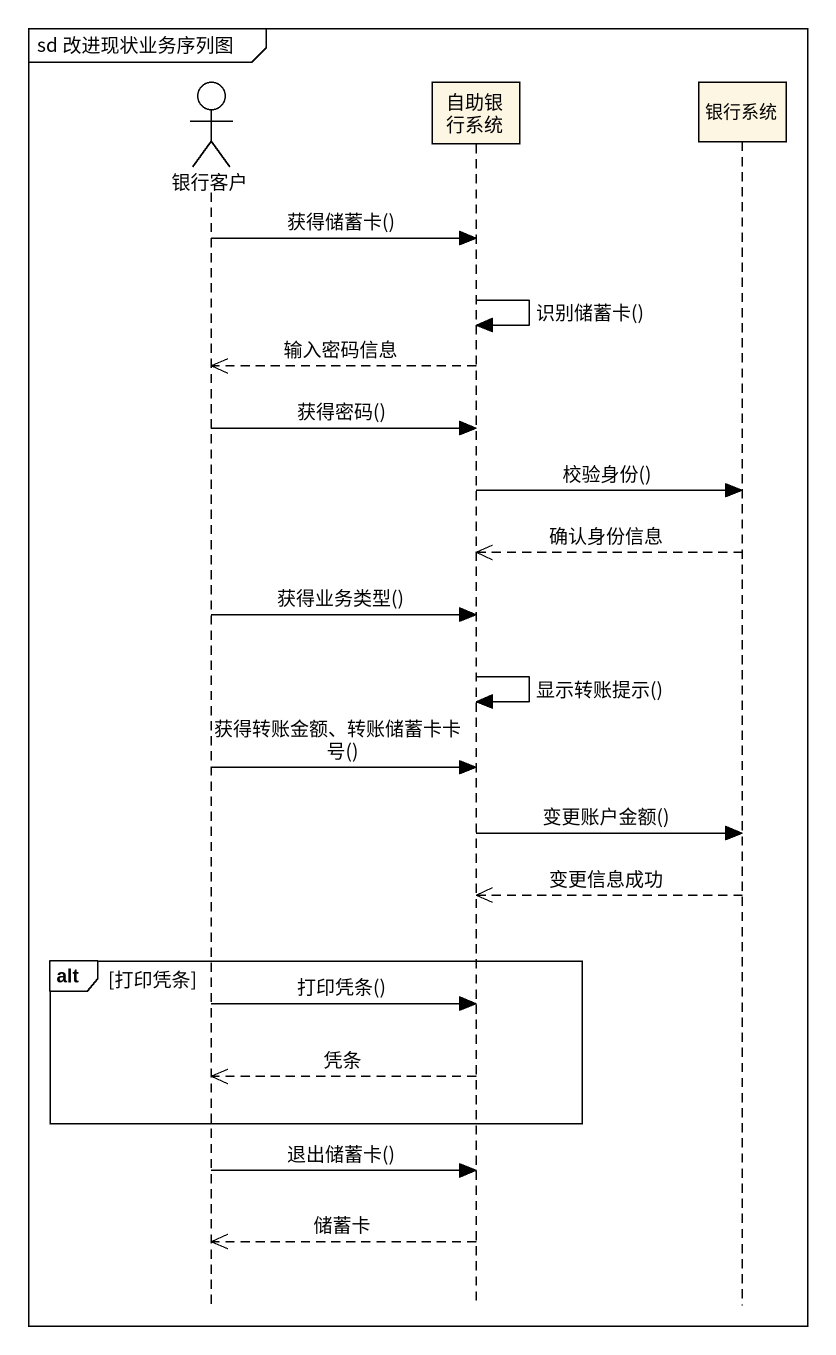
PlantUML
@startuml
mainframe sd 改进现状业务序列图
hide footbox
actor 银行客户
participant 自助银行系统
participant 银行系统

银行客户 -> 自助银行系统 : 获得储蓄卡()
自助银行系统 -> 自助银行系统 : 识别储蓄卡()
自助银行系统 -->> 银行客户 : 输入密码信息
银行客户 -> 自助银行系统 : 获得密码()
自助银行系统 -> 银行系统 : 校验身份()
银行系统 -->> 自助银行系统 : 确认身份信息
银行客户 -> 自助银行系统 : 获得业务类型()
自助银行系统 -> 自助银行系统 : 显示转账提示()
银行客户 -> 自助银行系统 : 获得转账金额、转账储蓄卡卡号()
自助银行系统 -> 银行系统 : 变更账户金额()
银行系统 -->> 自助银行系统 : 变更信息成功
alt 打印凭条
  银行客户 -> 自助银行系统 : 打印凭条()
  自助银行系统 -->> 银行客户 : 凭条
end
银行客户 -> 自助银行系统 : 退出储蓄卡()
自助银行系统 -->> 银行客户 : 储蓄卡
@enduml
